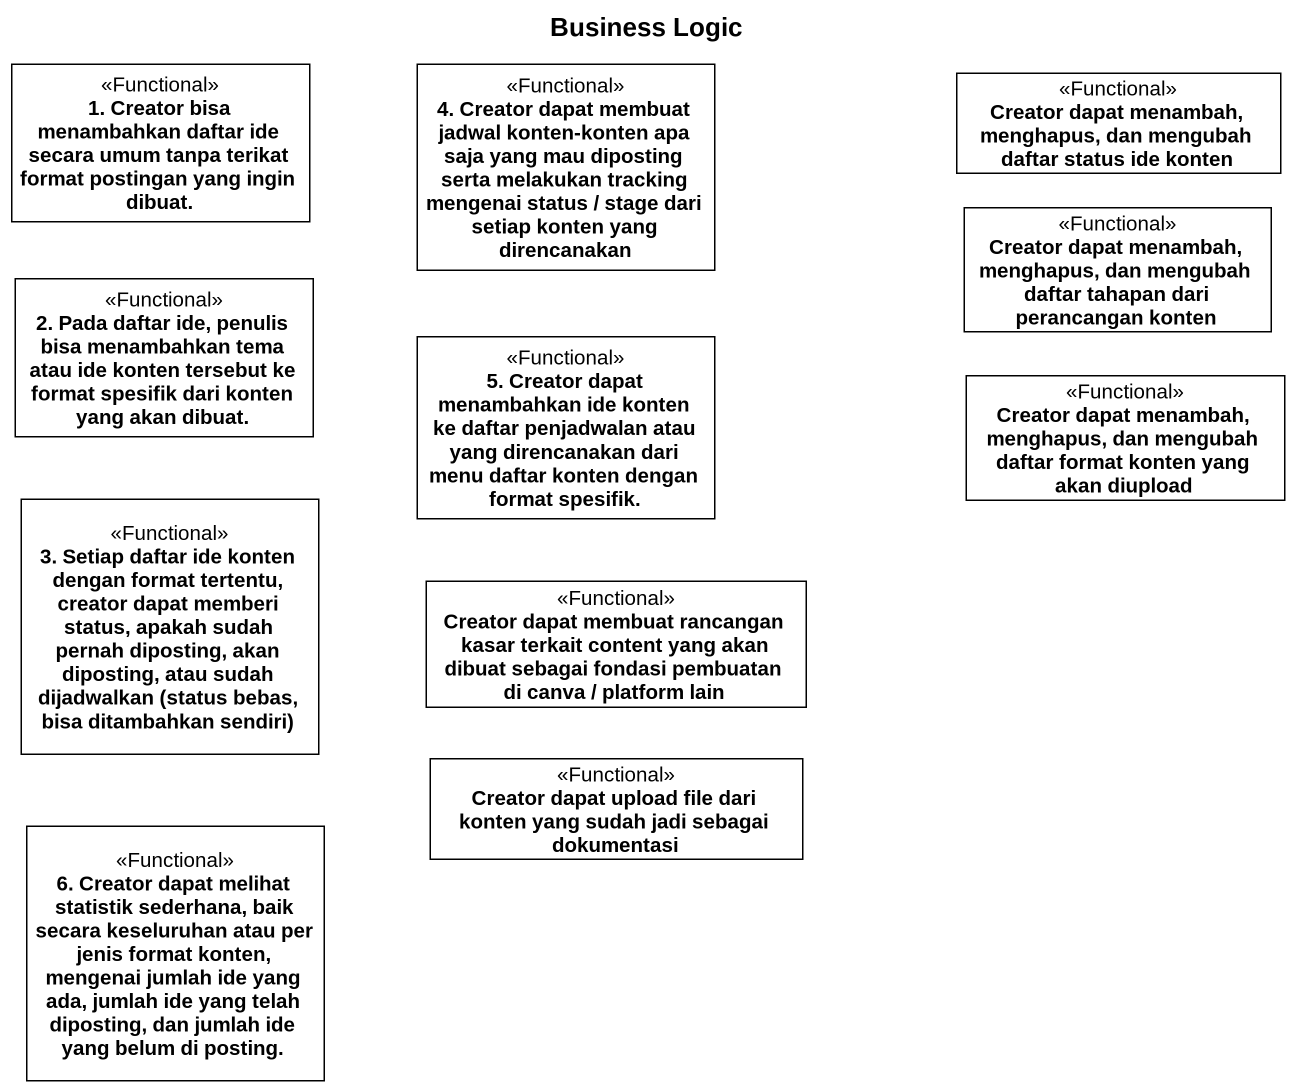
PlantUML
@startuml
title Business Logic
hide circle
hide empty members
class "1. Creator bisa menambahkan daftar ide secara umum tanpa terikat format postingan yang ingin dibuat." as r1_Creator_bisa_menambahkan <<Functional>>
class "4. Creator dapat membuat jadwal konten-konten apa saja yang mau diposting serta melakukan tracking mengenai status / stage dari setiap konten yang direncanakan" as r4_Creator_dapat_membuat <<Functional>>
class "Creator dapat menambah, menghapus, dan mengubah daftar status ide konten" as Creator_dapat_menambah <<Functional>>
class "Creator dapat menambah, menghapus, dan mengubah daftar tahapan dari perancangan konten" as Creator_dapat_menambah_2 <<Functional>>
class "2. Pada daftar ide, penulis bisa menambahkan tema atau ide konten tersebut ke format spesifik dari konten yang akan dibuat." as r2_Pada_daftar_ide_penulis <<Functional>>
class "5. Creator dapat menambahkan ide konten ke daftar penjadwalan atau yang direncanakan dari menu daftar konten dengan format spesifik." as r5_Creator_dapat_menambahkan <<Functional>>
class "Creator dapat menambah, menghapus, dan mengubah daftar format konten yang akan diupload" as Creator_dapat_menambah_3 <<Functional>>
class "3. Setiap daftar ide konten dengan format tertentu, creator dapat memberi status, apakah sudah pernah diposting, akan diposting, atau sudah dijadwalkan (status bebas, bisa ditambahkan sendiri)" as r3_Setiap_daftar_ide_konten <<Functional>>
class "Creator dapat membuat rancangan kasar terkait content yang akan dibuat sebagai fondasi pembuatan di canva / platform lain" as Creator_dapat_membuat <<Functional>>
class "Creator dapat upload file dari konten yang sudah jadi sebagai dokumentasi" as Creator_dapat_upload_file <<Functional>>
class "6. Creator dapat melihat statistik sederhana, baik secara keseluruhan atau per jenis format konten, mengenai jumlah ide yang ada, jumlah ide yang telah diposting, dan jumlah ide yang belum di posting." as r6_Creator_dapat_melihat <<Functional>>
@enduml
